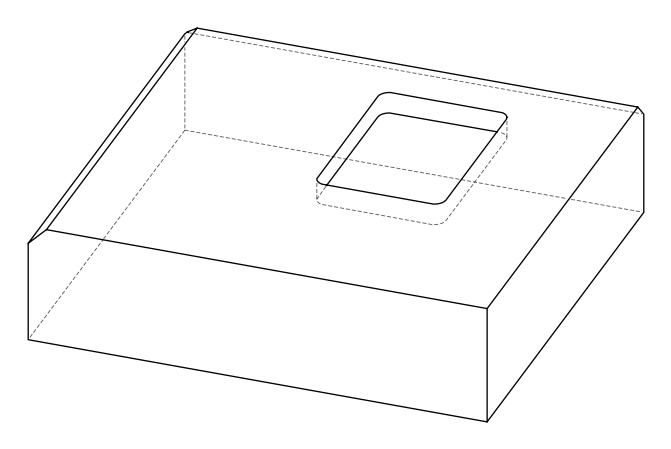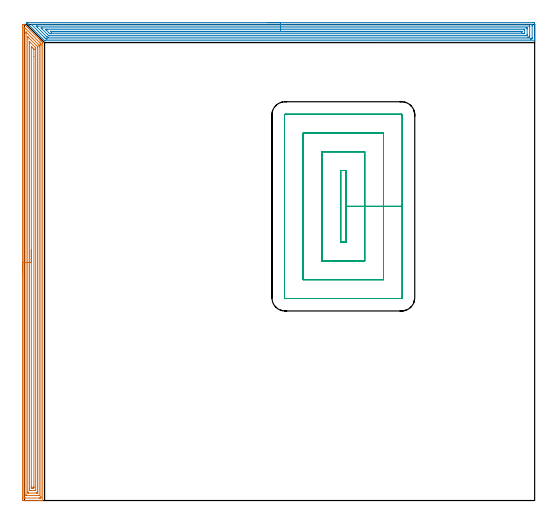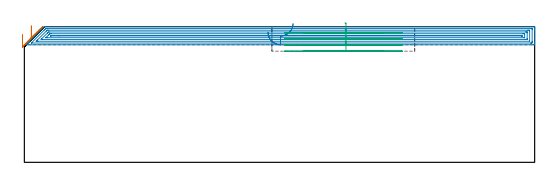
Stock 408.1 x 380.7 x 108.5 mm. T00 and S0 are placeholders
(PLAN: 3 operations, 1 tool changes, 48.2 min)
(1 AREA_MILL | FG_CHAMFER_SURFACE | UGT0205_001 | 18.28 min | 49997 mm3)
(2 AREA_MILL_1 | FG_CHAMFER_SURFACE_1 | UGT0205_001 | 19.35 min | 41656 mm3)
(3 MILL_RECTANGULAR_POCKET | POCKET_RECTANGULAR_STRAIGHT | UGT0201_104 | Follow Part, ap 5, ae 75% | 10.56 min | 372609 mm3)
(TOOL UGT0205_001 | Chamfer Mill 20 x 3 x 45 deg. | D20 FL50 Z2)
(TOOL UGT0201_104 | End Mill 20 mm | D20 FL22 Z2)
(OP 1 AREA_MILL)
G17 G21 G94 G90
T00 M6
G54
G17 G0 G90 X-1.5 Y180.35 S1061 M3
G43 Z118.5 H0
Z102.3
G94 G1 Y180.388 Z101.428 F250.
Y180.502 Z100.564
Y180.691 Z99.712
Y180.953 Z98.88
Y181.287 Z98.074
Y181.69 Z97.3
Y182.158 Z96.564
Y182.69 Z95.872
Y183.279 Z95.229
Y183.922 Z94.64
Y184.614 Z94.108
Y185.35 Z93.64
Y186.124 Z93.237
Y186.93 Z92.903
Y187.762 Z92.641
Y188.614 Z92.452
Y189.478 Z92.338
Y190.35 Z92.3
Y380.364
X-1.497 Y380.535 Z92.303
X-1.491 Y380.698 Z92.305
X-1.279 Y380.7 Z92.516
X-0.951 Z92.843
X0.159 Y380.699 Z93.958
X0.194 Y380.697 Z93.991
X0.217 Y380.684 Z94.015
X0.381 Y380.521 Z94.177
X0.515 Y380.386 Z94.313
X0.784 Y380.116 Z94.584
X12.078 Y368.823 Z105.876
X12.122 Y368.779 Z105.921
X12.33 Y368.57 Z106.129
X12.375 Y368.527 Z106.172
X12.419 Y368.481 Z106.218
X12.625 Y368.276 Z106.424
X12.671 Y368.231 Z106.468
X12.717 Y368.183 Z106.516
X12.919 Y367.981 Z106.718
X12.967 Y367.934 Z106.764
X13.015 Y367.886 Z106.814
X13.214 Y367.686 Z107.013
X13.263 Y367.638 Z107.06
X13.312 Y367.588 Z107.111
X13.509 Y367.392 Z107.308
X13.559 Y367.342 Z107.356
X13.61 Y367.29 Z107.409
X13.803 Y367.097 Z107.602
X13.855 Y367.046 Z107.652
X13.908 Y366.993 Z107.707
X14.098 Y366.802 Z107.897
X14.151 Y366.75 Z107.948
X14.206 Y366.695 Z108.004
X14.596 Y366.305 Z108.394
X14.621 Y366.279 Z108.421
X14.694 Y366.205 Z108.492
X14.7 Y365.802 Z108.5
Y0.165
X14.697 Y0.01 Z108.488
X14.663 Y0.008 Z108.455
X14.294 Y0. Z108.094
X13.92 Z107.719
X13.263 Z107.058
X12.046 Z105.843
X11.486 Z105.28
X-0.671 Z93.126
X-0.951 Y0.001 Z92.846
X-1.179 Y0.003 Z92.618
X-1.492 Y0.008 Z92.306
X-1.494 Y0.067 Z92.304
X-1.498 Y0.612 Z92.302
X-1.5 Y1.163 Z92.3
Y190.35
X-0.086 Z93.714
Y377.41
X-0.084 Y378.303 Z93.716
X-0.083 Y378.323 Z93.717
X-0.063 Y378.501 Z93.737
X0.143 Y378.303 Z93.943
X0.825 Y377.625 Z94.625
X1.041 Y377.41 Z94.841
X12.375 Y366.075 Z106.175
X12.646 Y365.802 Z106.446
X13.263 Y365.175 Z107.063
X13.283 Y364.909 Z107.083
X13.285 Y364.888 Z107.085
X13.286 Y364.016 Z107.086
Y3.29
X13.285 Y2.397 Z107.085
X13.284 Y2.376 Z107.084
X13.263 Y2.01 Z107.063
X12.767 Y2.002 Z106.567
X12.375 Y2.001 Z106.175
X11.881 Y2. Z105.681
X0.825 Y2.001 Z94.625
X0.329 Y2.003 Z94.129
X-0.063 Y2.01 Z93.737
X-0.084 Y2.397 Z93.716
X-0.085 Y2.419 Z93.715
X-0.086 Y190.35 Z93.714
X1.328 Z95.128
X1.329 Y373.838 Z95.129
X1.33 Y374.224 Z95.13
X1.334 Y374.612 Z95.134
X1.335 Y374.648 Z95.135
X1.364 Y374.625 Z95.164
X1.445 Y374.55 Z95.245
X1.565 Y374.435 Z95.365
X6.181 Y369.82 Z99.981
X11.091 Y364.909 Z104.891
X11.486 Y364.512 Z105.286
X11.732 Y364.261 Z105.532
X11.853 Y364.136 Z105.653
X11.864 Y364.016 Z105.664
X11.868 Y363.632 Z105.668
X11.871 Y363.124 Z105.671
Y362.736
Y4.086
X11.87 Y4.038 Z105.67
X11.868 Y4.015 Z105.668
X11.866 Y4.011 Z105.666
X11.85 Y4.008 Z105.65
X11.667 Y4.001 Z105.467
X1.714 Z95.514
X1.532 Y4.005 Z95.332
X1.411 Y4.01 Z95.211
X1.335 Y4.017 Z95.135
X1.333 Y4.055 Z95.133
X1.331 Y4.183 Z95.131
X1.329 Y4.57 Z95.129
X1.328 Y190.35 Z95.128
X2.743 Z96.543
Y370.561
X2.744 Y370.708 Z96.544
X2.746 Y370.781 Z96.546
X2.749 Y370.791 Z96.549
X2.75 Z96.55
X2.78 Y370.765 Z96.58
X3.284 Y370.267 Z97.084
X9.709 Y363.841 Z103.509
X10.418 Y363.124 Z104.218
X10.45 Y363.072 Z104.25
X10.453 Y363.029 Z104.253
X10.455 Y362.936 Z104.255
X10.457 Y362.748 Z104.257
Y362.372
Y6.862
X10.452 Y6.115 Z104.252
X10.45 Y6.012 Z104.25
X10.352 Y6.009 Z104.152
X10.138 Y6.004 Z103.938
X9.709 Y6. Z103.509
X9.678 Z103.478
X3.46 Z97.26
X3.051 Y6.003 Z96.851
X2.846 Y6.007 Z96.646
X2.751 Y6.01 Z96.551
X2.743 Y6.862 Z96.543
Y190.35
X4.157 Z97.957
Y366.025
X4.161 Y366.695 Z97.961
X4.164 Y366.911 Z97.964
X4.379 Y366.721 Z98.179
X4.406 Y366.695 Z98.206
X8.871 Y362.231 Z102.671
X8.921 Y362.178 Z102.721
X9.019 Y362.07 Z102.819
X9.036 Y362.015 Z102.836
X9.042 Y361.338 Z102.842
X9.043 Y361.115 Z102.843
Y8.424
X9.042 Y8.201 Z102.842
X9.039 Y8.053 Z102.839
X9.035 Y8.009 Z102.835
X9.022 Y8.005 Z102.822
X8.982 Y8.002 Z102.782
X8.821 Y8. Z102.621
X8.577 Z102.377
X5.267 Z99.067
X5.023 Z98.823
X4.379 Y8.006 Z98.179
X4.171 Y8.01 Z97.971
X4.161 Y8.424 Z97.961
X4.158 Y8.648 Z97.958
X4.157 Y8.871 Z97.957
Y9.54
Y190.35
X5.571 Z99.371
X5.572 Y362.231 Z99.372
X5.575 Y362.815 Z99.375
X5.578 Y363.013 Z99.378
X5.585 Y363.056 Z99.385
X5.716 Y362.929 Z99.516
X5.891 Y362.758 Z99.691
X6.156 Y362.496 Z99.956
X6.422 Y362.231 Z100.222
X7.044 Y361.608 Z100.844
X7.313 Y361.338 Z101.113
X7.585 Y361.059 Z101.385
X7.619 Y361.022 Z101.419
X7.622 Y361.005 Z101.422
X7.626 Y360.97 Z101.426
X7.628 Y360.897 Z101.428
X7.629 Y354.995 Z101.429
Y11.326
X7.628 Y10.74 Z101.428
X7.625 Y10.433 Z101.425
X7.622 Y10.14 Z101.422
X7.613 Y10.01 Z101.413
X7.471 Y10.004 Z101.271
X7.044 Y10.001 Z100.844
X6.587 Y10. Z100.387
X6.156 Y10.001 Z99.956
X5.695 Y10.004 Z99.495
X5.592 Y10.01 Z99.392
X5.578 Y10.019 Z99.378
X5.576 Y10.051 Z99.376
X5.573 Y10.126 Z99.373
X5.572 Y10.433 Z99.372
X5.571 Y11.021 Z99.371
Y190.35
Y191.222 Z99.409
Y192.086 Z99.523
Y192.938 Z99.712
Y193.77 Z99.974
Y194.576 Z100.308
Y195.35 Z100.711
Y196.086 Z101.18
Y196.778 Z101.711
Y197.421 Z102.3
Y198.01 Z102.943
Y198.542 Z103.635
Y199.01 Z104.371
Y199.413 Z105.145
Y199.747 Z105.951
Y200.009 Z106.783
Y200.198 Z107.635
Y200.312 Z108.5
Y200.35 Z109.371
G0 Z118.5
M5
M2
(OP 2 AREA_MILL_1)
G17 G21 G94 G90
T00 M6
G54
G17 G0 G90 X194.9 Y382.2 S1061 M3
G43 Z118.5 H0
Z104.
G94 G1 X194.938 Z103.128 F250.
X195.052 Z102.264
X195.241 Z101.412
X195.503 Z100.58
X195.837 Z99.774
X196.24 Z99.
X196.708 Z98.264
X197.239 Z97.572
X197.829 Z96.929
X198.472 Z96.34
X199.164 Z95.808
X199.9 Z95.34
X200.674 Z94.937
X201.48 Z94.603
X202.312 Z94.341
X203.163 Z94.152
X204.028 Z94.038
X204.9 Z94.
X406.892
X407.468 Y382.198 Z94.002
X408.038 Y382.194 Z94.004
X408.092 Y382.192 Z94.006
X408.096 Y381.626 Z94.571
X408.1 Y380.997 Z95.2
Y370.944 Z105.251
Y369.532 Z106.665
Y369.164 Z107.031
Y368.428 Z107.771
Y368.174 Z108.026
X408.092 Y367.751 Z108.441
X408.09 Y367.703 Z108.488
X407.915 Y367.7 Z108.5
X16.641
X16.199 Y367.706 Z108.492
X16.133 Y367.767 Z108.432
X4.052 Y379.846 Z96.35
X3.987 Y379.912 Z96.287
X3.822 Y380.077 Z96.122
X3.756 Y380.143 Z96.054
X3.692 Y380.208 Z95.991
X3.524 Y380.375 Z95.824
X3.459 Y380.44 Z95.757
X3.396 Y380.503 Z95.696
X3.226 Y380.673 Z95.526
X3.162 Y380.736 Z95.46
X3.101 Y380.798 Z95.4
X2.928 Y380.972 Z95.227
X2.865 Y381.033 Z95.164
X2.806 Y381.094 Z95.105
X2.63 Y381.27 Z94.929
X2.569 Y381.33 Z94.867
X2.51 Y381.389 Z94.81
X2.332 Y381.568 Z94.631
X2.272 Y381.626 Z94.57
X2.102 Y381.798 Z94.402
X2.034 Y381.866 Z94.334
X1.828 Y382.072 Z94.127
X1.736 Y382.168 Z94.03
X1.717 Y382.194 Z94.003
X1.736 Y382.199 Z93.999
X1.948 Y382.2 Z94.
X204.9
Y380.786 Z95.414
X404.785
X405.633 Y380.782 Z95.418
X405.679 Y380.779 Z95.421
X406.09 Y380.736 Z95.464
X406.097 Y380.32 Z95.88
X406.099 Y379.846 Z96.354
X406.1 Y379.427 Z96.773
X406.099 Y370.054 Z106.146
X406.097 Y369.638 Z106.562
X406.09 Y369.164 Z107.036
X405.723 Y369.12 Z107.08
X405.679 Y369.118 Z107.082
X404.835 Y369.114 Z107.086
X404.785
X18.43
X17.581 Y369.118 Z107.082
X17.536 Y369.121 Z107.079
X17.198 Y369.164 Z107.036
X16.641 Y369.711 Z106.489
X16.296 Y370.054 Z106.146
X15.747 Y370.603 Z105.597
X5.909 Y380.442 Z95.758
X5.621 Y380.736 Z95.464
X5.589 Y380.772 Z95.428
X5.71 Y380.78 Z95.42
X5.809 Y380.784 Z95.416
X5.86 Y380.786 Z95.414
X5.909
X204.9
Y379.372 Z96.828
X403.891 Y379.371 Z96.829
X404.03 Y379.37 Z96.83
X404.079 Y379.367 Z96.833
X404.086 Y379.366 Z96.834
X404.09 Y379.352 Z96.848
X404.095 Y379.303 Z96.897
X404.099 Y379.164 Z97.036
X404.1 Y371.626 Z104.574
X404.099 Y370.944 Z105.256
X404.097 Y370.739 Z105.461
X404.09 Y370.536 Z105.664
X403.891 Y370.533 Z105.667
X403.413 Y370.53 Z105.67
X402.996 Y370.529 Z105.671
X402.52 Y370.528 Z105.672
X19.324 Y370.529 Z105.671
X18.846 Y370.53 Z105.67
X18.43 Y370.533 Z105.667
X18.296 Y370.535 Z105.665
X18.15 Y370.662 Z105.538
X17.86 Y370.944 Z105.256
X17.536 Y371.264 Z104.936
X10.381 Y378.418 Z97.782
X9.845 Y378.956 Z97.244
X9.487 Y379.32 Z96.88
X9.452 Y379.365 Z96.835
X9.487 Y379.366 Z96.834
X9.965 Y379.37 Z96.83
X10.381 Y379.371 Z96.829
X10.858 Y379.372 Z96.828
X204.9
Y377.957 Z98.243
X401.317
X402.016 Y377.95 Z98.25
X402.09 Y377.946 Z98.254
X402.095 Y377.842 Z98.358
X402.098 Y377.62 Z98.58
X402.1 Y377.178 Z99.022
Y372.727 Z103.473
X402.098 Y372.281 Z103.919
X402.095 Y372.059 Z104.141
X402.09 Y371.954 Z104.246
X401.986 Y371.949 Z104.251
X401.208 Y371.943 Z104.257
X401.099
X20.109
X19.324 Y371.95 Z104.25
X18.526 Y372.725 Z103.475
X18.43 Y372.819 Z103.381
X13.958 Y377.291 Z98.909
X13.318 Y377.943 Z98.257
X13.958 Y377.956 Z98.244
X14.068 Y377.957 Z98.243
X204.9
Y376.543 Z99.657
X399.419
X400.057 Y376.54 Z99.66
X400.083 Y376.538 Z99.662
X400.09 Y376.536 Z99.664
X400.096 Y376.501 Z99.699
X400.099 Y376.285 Z99.915
X400.1 Y373.828 Z102.372
X400.097 Y373.615 Z102.585
X400.093 Y373.446 Z102.754
X400.09 Y373.367 Z102.833
X399.937 Y373.363 Z102.837
X399.676 Y373.359 Z102.841
X399.419 Y373.358 Z102.842
X398.784 Y373.357 Z102.843
X21.372
X21.113 Y373.358 Z102.842
X20.473 Y373.361 Z102.839
X20.353 Y373.364 Z102.836
X20.219 Y373.486 Z102.714
X20.086 Y373.615 Z102.585
X19.324 Y374.374 Z101.826
X17.536 Y376.162 Z100.038
X17.413 Y376.285 Z99.915
X17.294 Y376.408 Z99.792
X17.217 Y376.491 Z99.709
X17.176 Y376.538 Z99.662
X17.191 Y376.539 Z99.661
X17.278 Y376.541 Z99.659
X17.536 Y376.543 Z99.657
X18.171
X204.9
Y375.129 Z101.071
X397.63
X397.899 Y375.127 Z101.073
X398.02 Y375.125 Z101.075
X398.078 Y375.122 Z101.078
X398.091 Y375.114 Z101.086
X398.093 Y375.098 Z101.102
X398.097 Y374.93 Z101.27
X398.092 Y374.854 Z101.346
X398.083 Y374.778 Z101.422
X398.037 Y374.776 Z101.424
X397.818 Y374.773 Z101.427
X397.63 Y374.772 Z101.428
X397.363 Y374.771 Z101.429
X21.595 Y374.772 Z101.428
X21.474 Y374.773 Z101.427
X21.415 Y374.776 Z101.424
X21.389 Y374.778 Z101.422
X21.284 Y374.876 Z101.324
X21.113 Y375.037 Z101.163
X21.047 Y375.11 Z101.09
X21.039 Y375.12 Z101.08
X21.048 Y375.122 Z101.078
X21.113 Y375.125 Z101.075
X21.381 Y375.128 Z101.072
X27.723 Y375.129 Z101.071
X204.9
X205.771 Z101.109
X206.636 Z101.223
X207.488 Z101.412
X208.32 Z101.674
X209.126 Z102.008
X209.9 Z102.411
X210.636 Z102.88
X211.328 Z103.411
X211.971 Z104.
X212.56 Z104.643
X213.091 Z105.335
X213.56 Z106.071
X213.963 Z106.845
X214.297 Z107.651
X214.559 Z108.483
X214.748 Z109.335
X214.862 Z110.2
X214.9 Z111.071
G0 Z118.5
M5
M2
(OP 3 MILL_RECTANGULAR_POCKET)
G17 G21 G94 G90
T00 M6
G54
G17 G0 G90 X256.367 Y206.6 S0 M3
G43 Z118.5 H0
Z111.5
G94 G1 X257.2 Z111.277 F250.
Y235.25 Z103.6
Y263.9 F500.
X253.
Y206.6
X257.2
Y235.25
X272.2
Y278.9
X238.
Y191.6
X272.2
Y235.25
X287.2
Y293.9
X223.
Y176.6
X287.2
Y235.25
X302.2
Y308.3
G3 X301.6 Y308.9 R0.6
G1 X208.6
G3 X208. Y308.3 R0.6
G1 Y162.2
G3 X208.6 Y161.6 R0.6
G1 X301.6
G3 X302.2 Y162.2 R0.6
G1 Y235.25
Y236.25
G0 X256.367 Y206.6 Z106.6
G1 X257.2 Z106.377 F250.
Y235.25 Z98.7
Y263.9 F500.
X253.
Y206.6
X257.2
Y235.25
X272.2
Y278.9
X238.
Y191.6
X272.2
Y235.25
X287.2
Y293.9
X223.
Y176.6
X287.2
Y235.25
X302.2
Y308.3
G3 X301.6 Y308.9 R0.6
G1 X208.6
G3 X208. Y308.3 R0.6
G1 Y162.2
G3 X208.6 Y161.6 R0.6
G1 X301.6
G3 X302.2 Y162.2 R0.6
G1 Y235.25
Y236.25
G0 X256.367 Y206.6 Z101.7
G1 X257.2 Z101.477 F250.
Y235.25 Z93.8
Y263.9 F500.
X253.
Y206.6
X257.2
Y235.25
X272.2
Y278.9
X238.
Y191.6
X272.2
Y235.25
X287.2
Y293.9
X223.
Y176.6
X287.2
Y235.25
X302.2
Y308.3
G3 X301.6 Y308.9 R0.6
G1 X208.6
G3 X208. Y308.3 R0.6
G1 Y162.2
G3 X208.6 Y161.6 R0.6
G1 X301.6
G3 X302.2 Y162.2 R0.6
G1 Y235.25
Y236.25
G0 X256.367 Y206.6 Z96.8
G1 X257.2 Z96.577 F250.
Y235.25 Z88.9
Y263.9 F500.
X253.
Y206.6
X257.2
Y235.25
X272.2
Y278.9
X238.
Y191.6
X272.2
Y235.25
X287.2
Y293.9
X223.
Y176.6
X287.2
Y235.25
X302.2
Y308.3
G3 X301.6 Y308.9 R0.6
G1 X208.6
G3 X208. Y308.3 R0.6
G1 Y162.2
G3 X208.6 Y161.6 R0.6
G1 X301.6
G3 X302.2 Y162.2 R0.6
G1 Y235.25
Y236.25
G0 Z118.5
M5
M2
